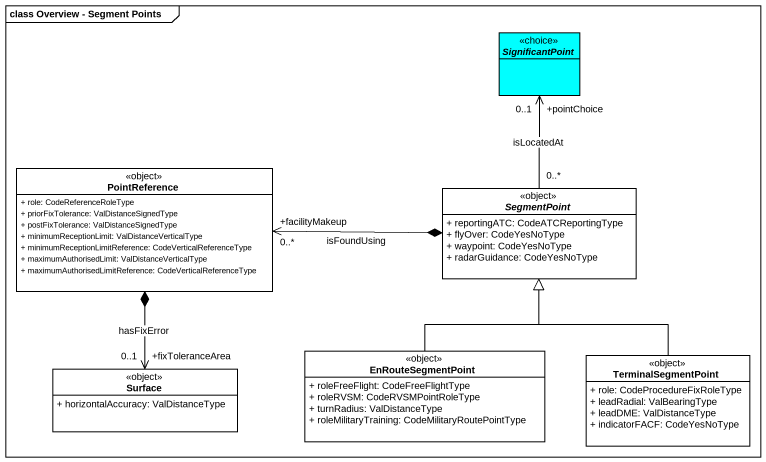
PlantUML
@startuml
mainframe class Overview - Segment Points
hide circle
hide empty members
skinparam classAttributeIconSize 0
abstract class SignificantPoint <<choice>> #00FFFF
class PointReference <<object>> #FFFFFF {
  + role: CodeReferenceRoleType
  + priorFixTolerance: ValDistanceSignedType
  + postFixTolerance: ValDistanceSignedType
  + minimumReceptionLimit: ValDistanceVerticalType
  + minimumReceptionLimitReference: CodeVerticalReferenceType
  + maximumAuthorisedLimit: ValDistanceVerticalType
  + maximumAuthorisedLimitReference: CodeVerticalReferenceType
}
abstract class SegmentPoint <<object>> #FFFFFF {
  + reportingATC: CodeATCReportingType
  + flyOver: CodeYesNoType
  + waypoint: CodeYesNoType
  + radarGuidance: CodeYesNoType
}
class Surface <<object>> #FFFFFF {
  + horizontalAccuracy: ValDistanceType
}
class EnRouteSegmentPoint <<object>> #FFFFFF {
  + roleFreeFlight: CodeFreeFlightType
  + roleRVSM: CodeRVSMPointRoleType
  + turnRadius: ValDistanceType
  + roleMilitaryTraining: CodeMilitaryRoutePointType
}
class TerminalSegmentPoint <<object>> #FFFFFF {
  + role: CodeProcedureFixRoleType
  + leadRadial: ValBearingType
  + leadDME: ValDistanceType
  + indicatorFACF: CodeYesNoType
}
PointReference *--> "+fixToleranceArea\n0..1" Surface : hasFixError
SegmentPoint "0..*" -up-> "+pointChoice\n0..1" SignificantPoint : isLocatedAt
SegmentPoint *-left-> "+facilityMakeup\n0..*" PointReference : isFoundUsing
EnRouteSegmentPoint -up-|> SegmentPoint
TerminalSegmentPoint -up-|> SegmentPoint
@enduml
